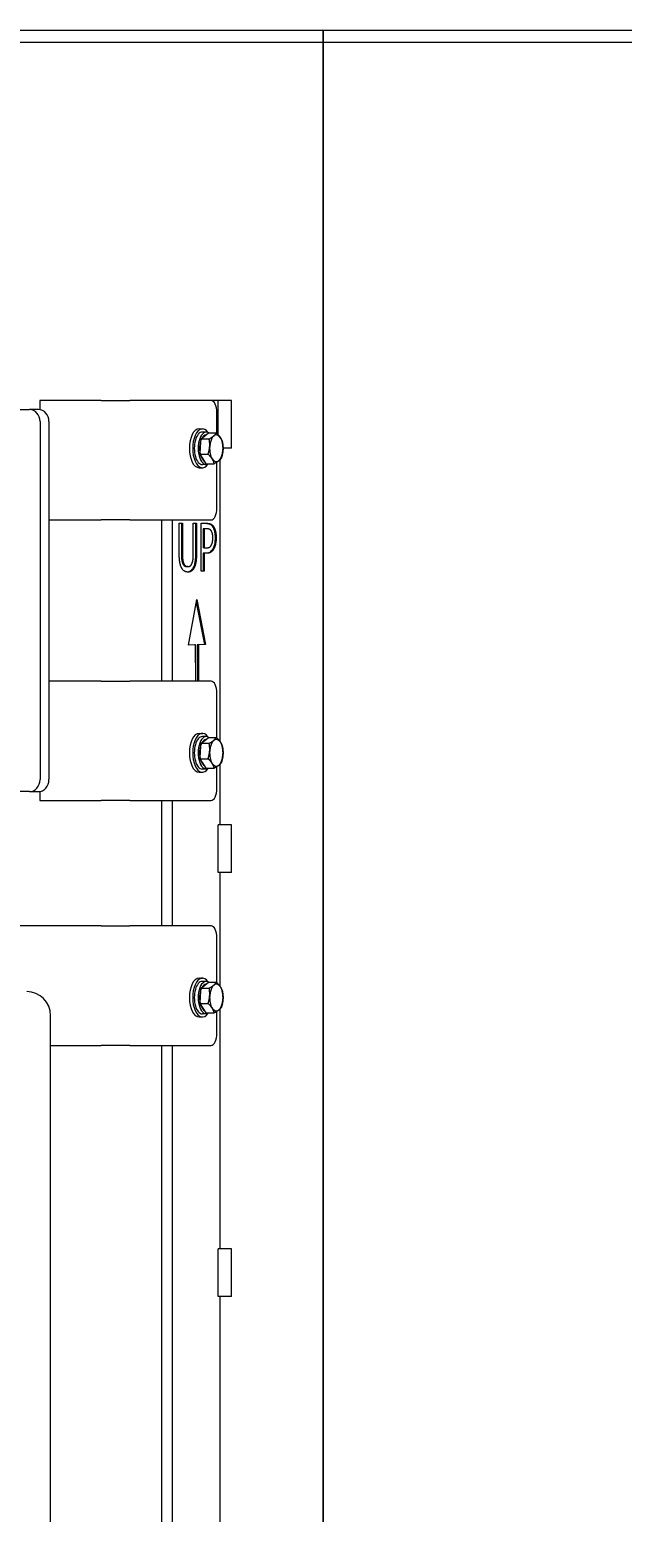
# Model space of a CAD drawing. Header units: inches. Extents: x 19 to 503, y 7 to 322.
# Drawn here: x 380.65 to 393.06, y 102.47 to 133.51 of the extents above; entities that cross this region are included whole.
import ezdxf

# ---------------------------------------------------------------- set-up
doc = ezdxf.new("R2010")
doc.units = ezdxf.units.IN
doc.header["$LTSCALE"] = 15
doc.header["$MEASUREMENT"] = 0
doc.layers.add('Dimension (ANSI)', color=7, linetype='Continuous', lineweight=25)
doc.layers.add('Visible (ANSI)', color=7, linetype='Continuous', lineweight=50)
doc.styles.add('MEMCOR Medium', font='arial.ttf')
doc.dimstyles.new('Default (ANSI)', dxfattribs={"dimscale": 15, "dimtxt": 0.15, "dimasz": 0.098425, "dimexe": 0.125, "dimexo": 0.0625, "dimgap": 0.031496, "dimtad": 0, "dimtih": 1, "dimtoh": 1, "dimdec": 4, "dimrnd": 1e-08, "dimzin": 3, "dimdsep": 46, "dimlunit": 5, "dimtxsty": 'MEMCOR Medium', "dimcen": 0.09, "dimdle": 0.393701, "dimclrd": 256, "dimclre": 256, "dimclrt": 256, "dimadec": 0, "dimazin": 1, "dimtfac": 0.8, "dimtofl": 0, "dimtmove": 0, "dimatfit": 3, "dimfxl": 1, "dimfrac": 1, "dimtolj": 1, "dimtzin": 4, "dimlwd": -1, "dimlwe": -1, "dimarcsym": 0})

# ---------------------------------------------------------------- blocks, each defined once
blk = doc.blocks.new('*D25')
at = {"layer": 'Defpoints', "color": 0, "transparency": 16777216}
for p in [(386.221, 149.759), (323.798, 58.491), (366.633, 58.491)]:
    blk.add_point(p, dxfattribs=at)
at = {"layer": 'Dimension (ANSI)', "transparency": 16777216}
for p, q in [((385.283, 149.759), (321.923, 149.759)), ((323.798, 148.283), (323.798, 114.595)), ((323.798, 59.968), (323.798, 95.474)), ((365.695, 58.491), (321.923, 58.491))]:
    blk.add_line(p, q, dxfattribs=at)
for points in [[(323.552, 148.283), (324.045, 148.283), (323.798, 149.759)], [(323.552, 59.968), (324.045, 59.968), (323.798, 58.491)]]:
    blk.add_solid(points, dxfattribs=at)
at = {"layer": 'Dimension (ANSI)', "transparency": 16777216, "char_height": 2.25, "attachment_point": 5, "style": 'MEMCOR Medium'}
for s, insert in [('\\A1; \\fArial|b0|i0;\\H2.2500;91{\\H0.8x;\\S1#4;} in', (323.798, 107.33)), ('\\A1;[2318.2 mm]{\\P\\fArial|b0|i0;\\H2.2500;SHIPPING\\P\\fArial|b0|i0;\\H2.2500;HEIGHT\\P\\fArial|b0|i0;\\H2.2500;REF.}', (323.798, 97.769))]:
    blk.add_mtext(s, dxfattribs=dict(at, insert=insert))

msp = doc.modelspace()

# ---------------------------------------------------------------- linework, layer by layer
at = {"layer": 'Visible (ANSI)', "linetype": 'Continuous', "lineweight": 18}
for p, q in [((400.195295, 133.49437), (365.328007, 133.49437)), ((386.793743, 133.24437), (386.793721, 133.49437)), ((386.793743, 133.49437), (386.793743, 68.49437)), ((386.793743, 133.49437), (386.793743, 133.24437)), ((386.793748, 68.49437), (386.793748, 133.49437)), ((386.797359, 133.49437), (386.797359, 68.49437)), ((386.797364, 68.49437), (386.797364, 133.49437)), ((386.797386, 133.49437), (386.797364, 133.24437)), ((386.797364, 133.24437), (386.797364, 133.49437)), ((386.793743, 133.24437), (366.048868, 133.24437)), ((400.195295, 133.24437), (386.797364, 133.24437)), ((386.797359, 132.51937), (386.793748, 132.51937)), ((386.793748, 132.01937), (386.797359, 132.01937)), ((380.864126, 125.74437), (380.864126, 125.555081)), ((382.148749, 125.74437), (380.864126, 125.74437)), ((382.148749, 125.74437), (382.746385, 125.74437)), ((384.447313, 125.74437), (382.746385, 125.74437)), ((384.598194, 125.74437), (384.447313, 125.74437)), ((384.878562, 125.74437), (384.598194, 125.74437)), ((384.598194, 125.025679), (384.598194, 125.74437)), ((384.878562, 124.74437), (384.878562, 125.74437)), ((368.959428, 125.55687), (380.650771, 125.55687)), ((380.838271, 125.55687), (380.650771, 125.55687)), ((384.572313, 125.052551), (384.572313, 125.49437)), ((380.867277, 125.30687), (380.867277, 117.80687)), ((381.054777, 125.30687), (381.054777, 117.80687)), ((384.197313, 125.15037), (384.266595, 125.15037)), ((384.23043, 124.782136), (384.241332, 124.942899)), ((384.241332, 124.942899), (384.316396, 125.004398)), ((384.241332, 124.942899), (384.40839, 124.942899)), ((384.348001, 125.08437), (384.266595, 125.08437)), ((384.316396, 125.004398), (384.391459, 125.065897)), ((384.391459, 125.065897), (384.558517, 125.065897)), ((384.219528, 124.621372), (384.23043, 124.782136)), ((384.219528, 124.621372), (384.386586, 124.621372)), ((384.283689, 124.522108), (384.219528, 124.621372)), ((384.347851, 124.422843), (384.283689, 124.522108)), ((384.636801, 118.602941), (384.636801, 124.507616)), ((384.878562, 124.74437), (384.698949, 124.74437)), ((384.197313, 124.33837), (384.266595, 124.33837)), ((384.348001, 124.40437), (384.266595, 124.40437)), ((384.347851, 124.422843), (384.514909, 124.422843)), ((384.572313, 123.49437), (384.572313, 124.456055)), ((381.054777, 123.24437), (382.148749, 123.24437)), ((382.746385, 123.24437), (382.148749, 123.24437)), ((382.746385, 123.24437), (384.447313, 123.24437)), ((383.420295, 119.86937), (383.420295, 123.24437)), ((383.636801, 123.24437), (383.636801, 119.86937)), ((383.781371, 122.550213), (383.781371, 123.1742)), ((383.781371, 123.1742), (383.847821, 123.1742)), ((383.826171, 123.1742), (383.826171, 122.550213)), ((383.847821, 123.1742), (383.847821, 122.550213)), ((384.076752, 122.546972), (384.076752, 123.1742)), ((384.076752, 123.1742), (384.143202, 123.1742)), ((384.121551, 123.1742), (384.121551, 122.550213)), ((384.143202, 123.1742), (384.143202, 122.550213)), ((384.238421, 122.1742), (384.238421, 123.1742)), ((384.238421, 123.1742), (384.364029, 123.1742)), ((384.304871, 123.059127), (384.283221, 123.059127)), ((384.283221, 123.059127), (384.283221, 122.660424)), ((384.304871, 123.059127), (384.304871, 122.660424)), ((384.359977, 123.059127), (384.304871, 123.059127)), ((384.304871, 122.660424), (384.283221, 122.660424)), ((384.304871, 122.660424), (384.350252, 122.660424)), ((384.304871, 122.546972), (384.283221, 122.546972)), ((384.283221, 122.546972), (384.283221, 122.1742)), ((384.361192, 122.546972), (384.304871, 122.546972)), ((384.304871, 122.546972), (384.304871, 122.1742)), ((383.962084, 122.266583), (383.940433, 122.266583)), ((384.304871, 122.1742), (384.238421, 122.1742)), ((383.977096, 120.624827), (384.147242, 121.57703)), ((384.136926, 121.519297), (384.31032, 120.636103)), ((384.147242, 121.57703), (384.33197, 120.636103)), ((384.125182, 120.630328), (383.977096, 120.624827)), ((384.103532, 120.630328), (383.977241, 120.625637)), ((384.125182, 120.630328), (384.103532, 120.630328)), ((384.130274, 119.86937), (384.125182, 120.630328)), ((384.31032, 120.636103), (384.160177, 120.63191)), ((384.160177, 120.63191), (384.165944, 119.86937)), ((384.181827, 120.63191), (384.160177, 120.63191)), ((384.33197, 120.636103), (384.181827, 120.63191)), ((384.181827, 120.63191), (384.187595, 119.86937)), ((384.33197, 120.636103), (384.31032, 120.636103)), ((382.148749, 119.86937), (381.054777, 119.86937)), ((382.148749, 119.86937), (382.746385, 119.86937)), ((384.447313, 119.86937), (382.746385, 119.86937)), ((384.572313, 118.677551), (384.572313, 119.61937)), ((384.197313, 118.77537), (384.266595, 118.77537)), ((384.241332, 118.567899), (384.316396, 118.629398)), ((384.348001, 118.70937), (384.266595, 118.70937)), ((384.316396, 118.629398), (384.391459, 118.690897)), ((384.391459, 118.690897), (384.558517, 118.690897)), ((384.219528, 118.246372), (384.23043, 118.407136)), ((384.23043, 118.407136), (384.241332, 118.567899)), ((384.241332, 118.567899), (384.40839, 118.567899)), ((384.219528, 118.246372), (384.386586, 118.246372)), ((384.283689, 118.147108), (384.219528, 118.246372)), ((384.348001, 118.02937), (384.266595, 118.02937)), ((384.347851, 118.047843), (384.283689, 118.147108)), ((384.347851, 118.047843), (384.514909, 118.047843)), ((384.572313, 117.61937), (384.572313, 118.081055)), ((384.636801, 116.86437), (384.636801, 118.132616)), ((384.197313, 117.96337), (384.266595, 117.96337)), ((380.650771, 117.55687), (377.650717, 117.55687)), ((380.650771, 117.55687), (380.838271, 117.55687)), ((380.864126, 117.558659), (380.864126, 117.36937)), ((380.864126, 117.36937), (382.148749, 117.36937)), ((382.746385, 117.36937), (382.148749, 117.36937)), ((382.746385, 117.36937), (384.447313, 117.36937)), ((383.420295, 114.74437), (383.420295, 117.36937)), ((383.636801, 117.36937), (383.636801, 114.74437)), ((384.878562, 116.86437), (384.598194, 116.86437)), ((384.598194, 115.86437), (384.598194, 116.86437)), ((384.878562, 115.86437), (384.878562, 116.86437)), ((384.878562, 115.86437), (384.598194, 115.86437)), ((384.636801, 113.477941), (384.636801, 115.86437)), ((382.148749, 114.74437), (380.405132, 114.74437)), ((382.148749, 114.74437), (382.746385, 114.74437)), ((384.447313, 114.74437), (382.746385, 114.74437)), ((384.572313, 113.552551), (384.572313, 114.49437)), ((384.197313, 113.65037), (384.266595, 113.65037)), ((384.23043, 113.282136), (384.241332, 113.442899)), ((384.241332, 113.442899), (384.316396, 113.504398)), ((384.241332, 113.442899), (384.40839, 113.442899)), ((384.348001, 113.58437), (384.266595, 113.58437)), ((384.316396, 113.504398), (384.391459, 113.565897)), ((384.391459, 113.565897), (384.558517, 113.565897)), ((384.219528, 113.121372), (384.23043, 113.282136)), ((384.219528, 113.121372), (384.386586, 113.121372)), ((384.283689, 113.022108), (384.219528, 113.121372)), ((384.347851, 112.922843), (384.283689, 113.022108)), ((384.636801, 107.98437), (384.636801, 113.007616)), ((381.088271, 97.36937), (381.088271, 112.86937)), ((384.197313, 112.83837), (384.266595, 112.83837)), ((384.348001, 112.90437), (384.266595, 112.90437)), ((384.347851, 112.922843), (384.514909, 112.922843)), ((384.572313, 112.49437), (384.572313, 112.956055)), ((381.088271, 112.24437), (382.148749, 112.24437)), ((382.746385, 112.24437), (382.148749, 112.24437)), ((382.746385, 112.24437), (384.447313, 112.24437)), ((383.420295, 98.49437), (383.420295, 112.24437)), ((383.636801, 112.24437), (383.636801, 98.49437)), ((384.878562, 107.98437), (384.598194, 107.98437)), ((384.598194, 106.98437), (384.598194, 107.98437)), ((384.878562, 106.98437), (384.878562, 107.98437)), ((384.878562, 106.98437), (384.598194, 106.98437)), ((384.636801, 99.10437), (384.636801, 106.98437))]:
    msp.add_line(p, q, dxfattribs=at)
msp.add_arc((380.588271, 112.86937), 0.5, 0, 90, dxfattribs=at)
for centre, major_axis, ratio, start_param, end_param in [((384.447313, 125.49437), (0, 0.25), 0.5, 4.71238898, 6.283185307), ((380.650771, 125.30687), (0, 0.25), 0.866025404, 4.71238898, 6.283185307), ((380.838271, 125.30687), (0, 0.25), 0.866025404, 4.71238898, 6.283185307), ((384.197313, 124.74437), (0, -0.406), 0.5, 3.141592654, 6.283185307), ((384.266595, 124.74437), (0, -0.406), 0.5, 2.53151287, 6.893265091), ((384.348001, 124.74437), (0, -0.34), 0.5, 2.810438906, 6.614339055), ((384.266595, 124.74437), (0, 0.34), 0.5, 0, 3.141592654), ((384.348001, 124.74437), (0, 0.281), 0.5, 0.876031565, 1.995949293), ((384.348001, 124.74437), (0, 0.281), 0.5, 0.04527889, 0.732306867), ((384.558449, 124.74437), (0, 0.281), 0.5, 0.388792878, 1.435990429), ((384.558449, 124.74437), (0, 0.281), 0.5, 5.624780634, 6.671978185), ((384.558449, 124.74437), (0, 0.281), 0.5, 4.577583083, 5.624780634), ((384.348001, 124.74437), (0, -0.281), 0.5, 5.187012346, 6.062548922), ((384.558449, 124.74437), (0, -0.281), 0.5, 4.577583083, 5.624780634), ((384.558449, 124.74437), (0, -0.281), 0.5, 5.624780634, 6.671978185), ((384.558449, 124.74437), (0, -0.281), 0.5, 0.388792878, 1.435990429), ((384.447313, 123.49437), (0, -0.25), 0.5, 0, 1.570796327), ((384.447313, 119.61937), (0, 0.25), 0.5, 4.71238898, 6.283185307), ((384.197313, 118.36937), (0, -0.406), 0.5, 3.141592654, 6.283185307), ((384.266595, 118.36937), (0, -0.406), 0.5, 2.53151287, 6.893265091), ((384.266595, 118.36937), (0, 0.34), 0.5, 0, 3.141592654), ((384.348001, 118.36937), (0, -0.34), 0.5, 2.810438906, 6.614339055), ((384.348001, 118.36937), (0, 0.281), 0.5, 0.04527889, 0.732306867), ((384.558449, 118.36937), (0, 0.281), 0.5, 0.388792878, 1.435990429), ((384.558449, 118.36937), (0, 0.281), 0.5, 5.624780634, 6.671978185), ((384.558449, 118.36937), (0, 0.281), 0.5, 4.577583083, 5.624780634), ((384.348001, 118.36937), (0, 0.281), 0.5, 0.876031565, 1.995949293), ((384.558449, 118.36937), (0, -0.281), 0.5, 4.577583083, 5.624780634), ((384.558449, 118.36937), (0, -0.281), 0.5, 0.388792878, 1.435990429), ((384.348001, 118.36937), (0, -0.281), 0.5, 5.187012346, 6.062548922), ((384.558449, 118.36937), (0, -0.281), 0.5, 5.624780634, 6.671978185), ((380.650771, 117.80687), (0, -0.25), 0.866025404, 0, 1.570796327), ((380.838271, 117.80687), (0, -0.25), 0.866025404, 0, 1.570796327), ((384.447313, 117.61937), (0, -0.25), 0.5, 0, 1.570796327), ((384.447313, 114.49437), (0, 0.25), 0.5, 4.71238898, 6.283185307), ((384.197313, 113.24437), (0, -0.406), 0.5, 3.141592654, 6.283185307), ((384.266595, 113.24437), (0, -0.406), 0.5, 2.53151287, 6.893265091), ((384.266595, 113.24437), (0, 0.34), 0.5, 0, 3.141592654), ((384.348001, 113.24437), (0, -0.34), 0.5, 2.810438906, 6.614339055), ((384.348001, 113.24437), (0, 0.281), 0.5, 0.876031565, 1.995949293), ((384.348001, 113.24437), (0, 0.281), 0.5, 0.04527889, 0.732306867), ((384.558449, 113.24437), (0, 0.281), 0.5, 0.388792878, 1.435990429), ((384.558449, 113.24437), (0, 0.281), 0.5, 5.624780634, 6.671978185), ((384.558449, 113.24437), (0, 0.281), 0.5, 4.577583083, 5.624780634), ((384.348001, 113.24437), (0, -0.281), 0.5, 5.187012346, 6.062548922), ((384.558449, 113.24437), (0, -0.281), 0.5, 4.577583083, 5.624780634), ((384.558449, 113.24437), (0, -0.281), 0.5, 5.624780634, 6.671978185), ((384.558449, 113.24437), (0, -0.281), 0.5, 0.388792878, 1.435990429), ((384.447313, 112.49437), (0, -0.25), 0.5, 0, 1.570796327)]:
    msp.add_ellipse(centre, major_axis=major_axis, ratio=ratio, start_param=start_param, end_param=end_param, dxfattribs=at)
for points in [[(384.40839, 124.942899), (384.470352, 124.975856), (384.505189, 125.004398)], [(384.419223, 124.782136), (384.424283, 124.856746), (384.40839, 124.942899)], [(384.505189, 125.004398), (384.540026, 125.03294), (384.558517, 125.065897)], [(384.558517, 125.065897), (384.614637, 125.012701), (384.644414, 124.966632)], [(384.644414, 124.966632), (384.674192, 124.920563), (384.686841, 124.867368)], [(384.686841, 124.867368), (384.702734, 124.781215), (384.697674, 124.706604)], [(384.386586, 124.621372), (384.414164, 124.707525), (384.419223, 124.782136)], [(384.472483, 124.522108), (384.442705, 124.568176), (384.386586, 124.621372)], [(384.514909, 124.422843), (384.50226, 124.476039), (384.472483, 124.522108)], [(384.665037, 124.545841), (384.646545, 124.512883), (384.611708, 124.484342)], [(384.697674, 124.706604), (384.692614, 124.631993), (384.665037, 124.545841)], [(384.611708, 124.484342), (384.576871, 124.4558), (384.514909, 124.422843)], [(384.40839, 118.567899), (384.470352, 118.600856), (384.505189, 118.629398)], [(384.505189, 118.629398), (384.540026, 118.65794), (384.558517, 118.690897)], [(384.558517, 118.690897), (384.614637, 118.637701), (384.644414, 118.591632)], [(384.644414, 118.591632), (384.674192, 118.545563), (384.686841, 118.492368)], [(384.386586, 118.246372), (384.414164, 118.332525), (384.419223, 118.407136)], [(384.419223, 118.407136), (384.424283, 118.481746), (384.40839, 118.567899)], [(384.697674, 118.331604), (384.692614, 118.256993), (384.665037, 118.170841)], [(384.686841, 118.492368), (384.702734, 118.406215), (384.697674, 118.331604)], [(384.472483, 118.147108), (384.442705, 118.193176), (384.386586, 118.246372)], [(384.514909, 118.047843), (384.50226, 118.101039), (384.472483, 118.147108)], [(384.611708, 118.109342), (384.576871, 118.0808), (384.514909, 118.047843)], [(384.665037, 118.170841), (384.646545, 118.137883), (384.611708, 118.109342)], [(384.40839, 113.442899), (384.470352, 113.475856), (384.505189, 113.504398)], [(384.419223, 113.282136), (384.424283, 113.356746), (384.40839, 113.442899)], [(384.505189, 113.504398), (384.540026, 113.53294), (384.558517, 113.565897)], [(384.558517, 113.565897), (384.614637, 113.512701), (384.644414, 113.466632)], [(384.644414, 113.466632), (384.674192, 113.420563), (384.686841, 113.367368)], [(384.686841, 113.367368), (384.702734, 113.281215), (384.697674, 113.206604)], [(384.386586, 113.121372), (384.414164, 113.207525), (384.419223, 113.282136)], [(384.472483, 113.022108), (384.442705, 113.068176), (384.386586, 113.121372)], [(384.514909, 112.922843), (384.50226, 112.976039), (384.472483, 113.022108)], [(384.665037, 113.045841), (384.646545, 113.012883), (384.611708, 112.984342)], [(384.697674, 113.206604), (384.692614, 113.131993), (384.665037, 113.045841)], [(384.611708, 112.984342), (384.576871, 112.9558), (384.514909, 112.922843)]]:
    msp.add_rational_spline(points, [1, 1.0379548493, 1], degree=2, dxfattribs=at)
for points, knots in [([(384.342378, 123.1742), (384.362565, 123.1742), (384.393335, 123.171968), (384.439535, 123.149033), (384.457284, 123.133996), (384.473253, 123.111801)], [-0.7255066345, -0.7255066345, -0.7255066345, -0.7255066345, -0.2963664951, -0.2963664951, 0, 0, 0, 0]), ([(384.473253, 123.111801), (384.484211, 123.096874), (384.493973, 123.079286), (384.509066, 123.042456), (384.51684, 123.019896), (384.530076, 122.953467), (384.532816, 122.912876), (384.532816, 122.872742)], [-0.8444770711, -0.8444770711, -0.8444770711, -0.8444770711, -0.5445297246, -0.5445297246, -0.3058237555, -0.3058237555, 0, 0, 0, 0]), ([(384.489056, 122.650699), (384.480445, 122.633747), (384.471047, 122.618773), (384.450498, 122.592694), (384.439546, 122.581928), (384.415516, 122.563871), (384.389023, 122.546972), (384.339542, 122.546972)], [-2.121990443, -2.121990443, -2.121990443, -2.121990443, -1.442842816, -1.442842816, -0.754099623, -0.754099623, 0, 0, 0, 0]), ([(384.532816, 122.872742), (384.532816, 122.849058), (384.53166, 122.825587), (384.526118, 122.772939), (384.521659, 122.750526), (384.511276, 122.704164), (384.501617, 122.67533), (384.489056, 122.650699)], [-0.4807015504, -0.4807015504, -0.4807015504, -0.4807015504, -0.3871149581, -0.3871149581, -0.2680978808, -0.2680978808, 0, 0, 0, 0]), ([(383.826171, 122.550213), (383.826171, 122.484554), (383.829081, 122.448597), (383.833949, 122.400777), (383.839403, 122.373424), (383.847645, 122.34843)], [-0.371862003, -0.371862003, -0.371862003, -0.371862003, -0.2281453177, -0.2281453177, 0, 0, 0, 0]), ([(383.847645, 122.34843), (383.852321, 122.334263), (383.857931, 122.321785), (383.872693, 122.297862), (383.880821, 122.28985), (383.903583, 122.271159), (383.922379, 122.266583), (383.940433, 122.266583)], [-0.4545311978, -0.4545311978, -0.4545311978, -0.4545311978, -0.3744036195, -0.3744036195, -0.2751501522, -0.2751501522, 0, 0, 0, 0]), ([(384.121551, 122.550213), (384.121551, 122.510266), (384.120398, 122.469129), (384.113173, 122.376685), (384.107069, 122.345966), (384.096947, 122.299586), (384.08682, 122.270484), (384.073739, 122.245513)], [-0.467674705, -0.467674705, -0.467674705, -0.467674705, -0.3856132751, -0.3856132751, -0.275578199, -0.275578199, 0, 0, 0, 0]), ([(384.073739, 122.245513), (384.065862, 122.230024), (384.057265, 122.216336), (384.038545, 122.192833), (384.028635, 122.183292), (384.006452, 122.167366), (383.98575, 122.155607), (383.951528, 122.15347)], [-1.621814164, -1.621814164, -1.621814164, -1.621814164, -1.122952591, -1.122952591, -0.623679835, -0.623679835, -0.058634828, -0.058634828, -0.058634828, -0.058634828])]:
    msp.add_open_spline(points, degree=3, knots=knots, dxfattribs=at)
for points in [[(384.449118, 123.02104), (384.433316, 123.042109), (384.391176, 123.059127), (384.359977, 123.059127)], [(384.364029, 123.1742), (384.408599, 123.1742), (384.470998, 123.145027), (384.494904, 123.111801)], [(384.485179, 122.86869), (384.485179, 122.920553), (384.467351, 122.996729), (384.449118, 123.02104)], [(384.494904, 123.111801), (384.522862, 123.073714), (384.554466, 122.95621), (384.554466, 122.872742)], [(384.350252, 122.660424), (384.390771, 122.660424), (384.440609, 122.686356), (384.456816, 122.720391)], [(384.510706, 122.650699), (384.484774, 122.599646), (384.414677, 122.546972), (384.361192, 122.546972)], [(384.456816, 122.720391), (384.471808, 122.750375), (384.485179, 122.820878), (384.485179, 122.86869)], [(384.554466, 122.872742), (384.554466, 122.807912), (384.531371, 122.691218), (384.510706, 122.650699)], [(383.829183, 122.245513), (383.802846, 122.297377), (383.781371, 122.443244), (383.781371, 122.550213)], [(383.847821, 122.550213), (383.847821, 122.480521), (383.856735, 122.386518), (383.869296, 122.34843)], [(383.869296, 122.34843), (383.882667, 122.307912), (383.928859, 122.266583), (383.962084, 122.266583)], [(383.962084, 122.266583), (383.993283, 122.266583), (384.041906, 122.307912), (384.055277, 122.34843)], [(384.055277, 122.34843), (384.067837, 122.386518), (384.076752, 122.479711), (384.076752, 122.546972)], [(384.143202, 122.550213), (384.143202, 122.445675), (384.122132, 122.296566), (384.09539, 122.245513)], [(383.962084, 122.15313), (383.917919, 122.15313), (383.852278, 122.199322), (383.829183, 122.245513)], [(384.09539, 122.245513), (384.071484, 122.198511), (384.008275, 122.15313), (383.962084, 122.15313)]]:
    msp.add_open_spline(points, degree=2, dxfattribs=at)

# ---------------------------------------------------------------- dimensions: what is measured, and where the dimension line sits
at = {"layer": 'Dimension (ANSI)'}
dim = msp.add_linear_dim(base=(323.79848, 58.49137), p1=(386.220553, 149.75937), p2=(366.632903, 58.49137), angle=90, text=' \\fArial|b0|i0;\\H2.2500;<> in\\X[2318.2 mm]{\\P\\fArial|b0|i0;\\H2.2500;SHIPPING\\P\\fArial|b0|i0;\\H2.2500;HEIGHT\\P\\fArial|b0|i0;\\H2.2500;REF.}', dimstyle='Default (ANSI)', override={"dimgap": 0.031496, "dimdec": 4, "dimpost": '', "dimtol": 0, "dimlim": 0, "dimtp": 0, "dimtm": 0, "dimtdec": 2, "dimatfit": 1}, dxfattribs=at)
dim.commit()
dim.dimension.update_dxf_attribs({"geometry": '*D25', "text_midpoint": (323.79848, 105.034321), "dimtype": 160})

doc.saveas('drawing.dxf')
